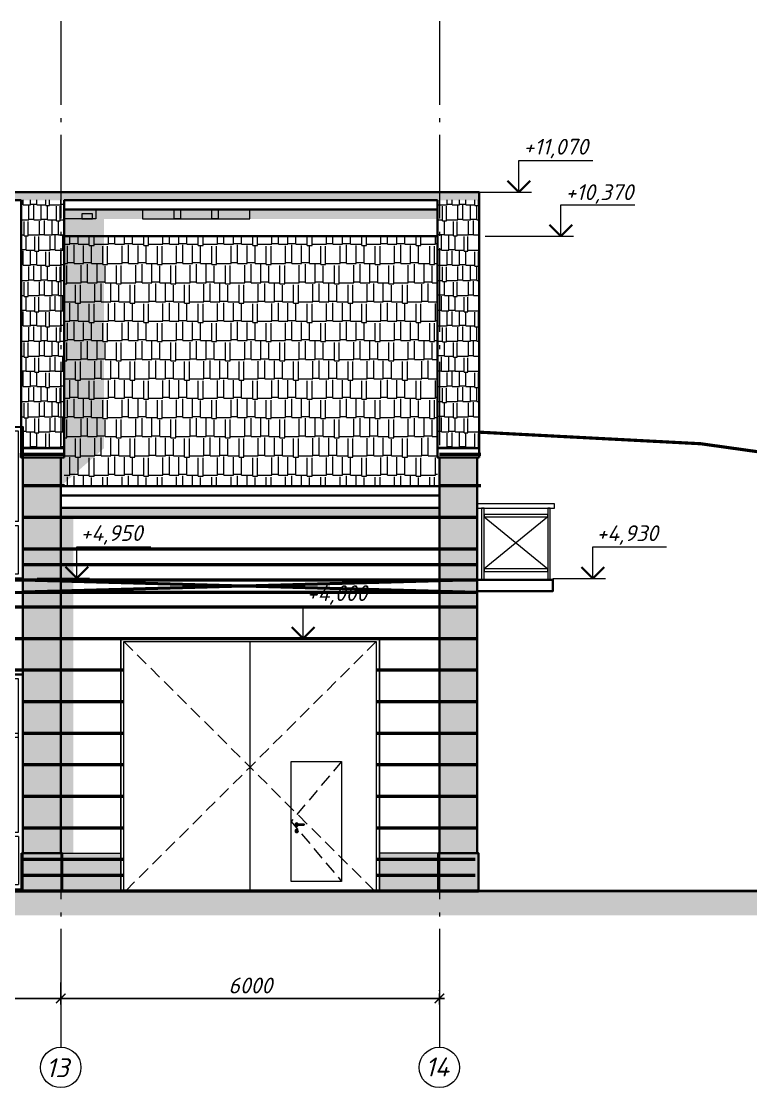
# Model space of a CAD drawing. Header units: millimetres. Extents: x -6419137 to 687965, y -598396 to 179722.
# Drawn here: x 320254 to 331813, y 138652 to 155545 of the extents above; entities that cross this region are included whole.
import ezdxf
from ezdxf import colors
from ezdxf.entities.mleader import LeaderData, LeaderLine
from ezdxf.enums import TextEntityAlignment as Align
from ezdxf.math import Vec2, Vec3

# ---------------------------------------------------------------- set-up
doc = ezdxf.new("R2010")
doc.units = ezdxf.units.MM
doc.header["$MEASUREMENT"] = 0
for name, pattern in [('DASHED2', [0.375, 0.25, -0.125]), ('Double Dashed', [1797.222233, 1325, -211.666656, 63.333344, -197.222233]), ('Hidden Line', [309, 200, -109])]:
    doc.linetypes.add(name, pattern=pattern)
for name, color, linetype, lineweight in [('Арматура', 72, 'Continuous', 50), ('Двери ArchiCAD_Ном._пера__95', 250, 'Continuous', 5), ('Окна ArchiCAD_Ном._пера__95', 251, 'Continuous', 9), ('оси_Ном._пера__96', 7, 'Continuous', 5), ('оси_Ном._пера__97', 7, 'Continuous', 20), ('подп стены Инжзащита_Ном._пера__99', 7, 'Continuous', 40), ('размеры_Ном._пера__96', 7, 'Continuous', 5), ('стены наруж_Ном._пера__95', 251, 'Continuous', 13), ('чертеж_Ном._пера__91', 250, 'Continuous', 5), ('чертеж_Ном._пера__96', 7, 'Continuous', 13), ('чертеж_Ном._пера__98', 7, 'Continuous', 35), ('Штриховка', 7, 'Continuous', 5)]:
    doc.layers.add(name, color=color, linetype=linetype, lineweight=lineweight)
doc.layers.add('оси', color=7, linetype='Continuous')
doc.layers.add('стены наруж', color=7, linetype='Continuous')
doc.styles.get("Standard").update_dxf_attribs({"font": 'isocpeui.ttf'})
doc.styles.add('STEP PR', font='isocpeui.ttf')
doc.styles.add('СГЕНЕРИР_СТИЛЬ_2', font='gost_2_304-81_type.ttf')
doc.dimstyles.new('STEP', dxfattribs={"dimtxt": 200, "dimasz": 150, "dimexe": 80, "dimexo": 80, "dimgap": 80, "dimtad": 1, "dimdec": 0, "dimzin": 0, "dimdsep": 46, "dimtxsty": 'Standard', "dimblk": 'ARCHTICK', "dimcen": 150, "dimdle": 80, "dimadec": 0, "dimazin": 0, "dimtfac": 1, "dimtdec": 0, "dimtofl": 0, "dimtmove": 1, "dimatfit": 3, "dimfxl": 1, "dimtolj": 1, "dimtzin": 0, "dimarcsym": 0})

# ---------------------------------------------------------------- blocks, each defined once
blk = doc.blocks.new('_ArchTick')
at = {"color": 0, "linetype": 'ByBlock', "const_width": 0.15}
blk.add_lwpolyline([(-0.5, -0.5), (0.5, 0.5)], dxfattribs=at)
blk = doc.blocks.new('*D25')
at = {"layer": 'Defpoints', "color": 0, "transparency": 16777216}
for p in [(317379, 140376), (320879, 140401), (320879, 140066)]:
    blk.add_point(p, dxfattribs=at)
at = {"layer": 'размеры_Ном._пера__96', "color": 0, "lineweight": -2, "transparency": 16777216}
for p, q in [((317379, 140296), (317379, 139986)), ((320879, 140321), (320879, 139986)), ((317299, 140066), (320959, 140066))]:
    blk.add_line(p, q, dxfattribs=at)
at = {"layer": 'размеры_Ном._пера__96', "color": 0, "lineweight": -2, "transparency": 16777216, "xscale": 150, "yscale": 150, "zscale": 150, "rotation": 180}
blk.add_blockref('_ArchTick', (317379, 140066), dxfattribs=at)
at = {"layer": 'размеры_Ном._пера__96', "color": 0, "lineweight": -2, "transparency": 16777216, "xscale": 150, "yscale": 150, "zscale": 150}
blk.add_blockref('_ArchTick', (320879, 140066), dxfattribs=at)
at = {"layer": 'размеры_Ном._пера__96', "color": 0, "transparency": 16777216, "insert": (319133, 140271), "char_height": 250, "attachment_point": 5}
blk.add_mtext('\\A1;3500', dxfattribs=at)
blk = doc.blocks.new('*D26')
at = {"layer": 'Defpoints', "color": 0, "transparency": 16777216}
for p in [(326879, 140066), (320879, 139892), (326879, 139892)]:
    blk.add_point(p, dxfattribs=at)
at = {"layer": 'размеры_Ном._пера__96', "color": 0, "lineweight": -2, "transparency": 16777216}
for p, q in [((320799, 140066), (326959, 140066)), ((320879, 139972), (320879, 140146)), ((326879, 139972), (326879, 140146))]:
    blk.add_line(p, q, dxfattribs=at)
at = {"layer": 'размеры_Ном._пера__96', "color": 0, "lineweight": -2, "transparency": 16777216, "xscale": 150, "yscale": 150, "zscale": 150, "rotation": 180}
blk.add_blockref('_ArchTick', (320879, 140066), dxfattribs=at)
at = {"layer": 'размеры_Ном._пера__96', "color": 0, "lineweight": -2, "transparency": 16777216, "xscale": 150, "yscale": 150, "zscale": 150}
blk.add_blockref('_ArchTick', (326879, 140066), dxfattribs=at)
at = {"layer": 'размеры_Ном._пера__96', "color": 0, "transparency": 16777216, "insert": (323883, 140271), "char_height": 250, "attachment_point": 5}
blk.add_mtext('\\A1;6000', dxfattribs=at)
blk = doc.blocks.new('A$C24E14D07')
at = {"layer": 'Двери ArchiCAD_Ном._пера__95'}
for p, q in [((-3002, 3110), (-3002, -340)), ((1098, 3110), (-3002, 3110)), ((-952, -890), (-952, 3060)), ((1098, -890), (1098, 3110)), ((-302, -740), (-302, 1160)), ((-302, 1160), (498, 1160)), ((498, 1160), (498, -740)), ((-236, 173), (-239, 160)), ((-226, 183), (-236, 173)), ((-212, 187), (-226, 183)), ((-212, 170), (-219, 167)), ((-199, 183), (-212, 187)), ((-212, 170), (-211, 170)), ((-211, 170), (-208, 170)), ((-208, 170), (-203, 170)), ((-203, 170), (-197, 170)), ((-189, 173), (-199, 183)), ((-197, 170), (-117, 170)), ((-188, 170), (-189, 173)), ((-117, 170), (-111, 170)), ((-111, 170), (-107, 170)), ((-107, 170), (-103, 170)), ((-103, 170), (-102, 170)), ((-102, 170), (-95, 167)), ((-239, 160), (-236, 146)), ((-236, 73), (-239, 60)), ((-239, 60), (-236, 46)), ((-236, 146), (-226, 136)), ((-226, 83), (-236, 73)), ((-236, 46), (-226, 36)), ((-226, 136), (-212, 133)), ((-212, 87), (-226, 83)), ((-226, 36), (-212, 33)), ((-219, 167), (-222, 160)), ((-222, 160), (-219, 153)), ((-218, 167), (-221, 160)), ((-221, 160), (-218, 153)), ((-220, 70), (-219, 72)), ((-217, 64), (-220, 70)), ((-219, 153), (-212, 150)), ((-219, 72), (-218, 75)), ((-218, 75), (-212, 77)), ((-217, 64), (-217, 63)), ((-217, 63), (-217, 60)), ((-217, 60), (-217, 57)), ((-217, 57), (-217, 51)), ((-217, 51), (-217, 47)), ((-217, 47), (-216, 44)), ((-216, 44), (-212, 42)), ((-213, 167), (-215, 160)), ((-215, 160), (-213, 153)), ((-212, 150), (-211, 150)), ((-212, 133), (-199, 136)), ((-199, 83), (-212, 87)), ((-212, 77), (-207, 75)), ((-212, 42), (-209, 44)), ((-212, 33), (-199, 36)), ((-211, 150), (-208, 150)), ((-209, 44), (-207, 47)), ((-208, 150), (-203, 150)), ((-206, 167), (-207, 160)), ((-207, 160), (-206, 153)), ((-207, 75), (-206, 72)), ((-207, 63), (-207, 64)), ((-207, 63), (-207, 60)), ((-207, 60), (-207, 57)), ((-207, 57), (-207, 51)), ((-207, 51), (-207, 47)), ((-206, 72), (-205, 70)), ((-203, 150), (-197, 150)), ((-199, 136), (-189, 146)), ((-189, 73), (-199, 83)), ((-199, 36), (-189, 46)), ((-197, 150), (-117, 150)), ((-189, 146), (-188, 150)), ((-185, 60), (-189, 73)), ((-189, 46), (-185, 60)), ((-117, 150), (-111, 150)), ((-111, 150), (-107, 150)), ((-109, 167), (-108, 160)), ((-108, 160), (-109, 153)), ((-107, 150), (-103, 150)), ((-103, 150), (-102, 150)), ((-102, 167), (-99, 160)), ((-99, 160), (-102, 153)), ((-95, 153), (-102, 150)), ((-97, 167), (-94, 160)), ((-94, 160), (-97, 153)), ((-95, 167), (-92, 160)), ((-92, 160), (-95, 153)), ((-3002, -340), (-3002, -890)), ((498, -740), (-302, -740)), ((-3002, -890), (1098, -890))]:
    blk.add_line(p, q, dxfattribs=at)
at = {"layer": 'Двери ArchiCAD_Ном._пера__95', "lineweight": 18}
blk.add_lwpolyline([(-3002, 3110), (1098, 3110), (1098, -891), (-3002, -891)], close=True, dxfattribs=at)
at = {"layer": 'Двери ArchiCAD_Ном._пера__95', "color": 250, "linetype": 'DASHED2', "ltscale": 800, "true_color": 0x454545, "flags": 128}
for points in [[(-2952, 3060), (-952, 1071), (-2924, -890)], [(1047, 3060), (-952, 1071), (1019, -890)], [(498, 1160), (-302, 210), (498, -740)]]:
    blk.add_lwpolyline(points, dxfattribs=at)
at = {"layer": 'Двери ArchiCAD_Ном._пера__95'}
blk.add_lwpolyline([(-2952, 3060), (1048, 3060), (1048, -890), (-2952, -890)], close=True, dxfattribs=at)
blk = doc.blocks.new('A$C2ED02319')
at = {"layer": 'Окна ArchiCAD_Ном._пера__95', "color": 152, "linetype": 'Continuous', "true_color": 0x0069d1}
for p, q in [((1033, 1624), (-1667, 1624)), ((-1667, 1624), (-1667, -776)), ((-1597, 1554), (-1597, 124)), ((-832, 1554), (-1597, 1554)), ((-832, 1554), (-832, 124)), ((-762, 124), (-762, 1554)), ((128, 1554), (-762, 1554)), ((128, 1554), (128, 124)), ((198, 124), (198, 1554)), ((963, 1554), (198, 1554)), ((963, 124), (963, 1554)), ((1033, 1624), (1033, -776)), ((-832, 124), (-1597, 124)), ((-1597, 54), (-1597, -706)), ((-832, 54), (-1597, 54)), ((-832, 54), (-832, -706)), ((128, 124), (-762, 124)), ((-762, -706), (-762, 54)), ((128, 54), (-762, 54)), ((128, 54), (128, -706)), ((963, 124), (198, 124)), ((198, -706), (198, 54)), ((963, 54), (198, 54)), ((963, -706), (963, 54)), ((1033, -776), (-1667, -776)), ((-1597, -706), (-832, -706)), ((-762, -706), (128, -706)), ((198, -706), (963, -706))]:
    blk.add_line(p, q, dxfattribs=at)
at = {"layer": 'Окна ArchiCAD_Ном._пера__95', "color": 152, "lineweight": 30, "true_color": 0x0069d1}
blk.add_lwpolyline([(-1667, 1624), (1033, 1624), (1033, -777), (-1667, -777)], close=True, dxfattribs=at)
at = {"layer": 'Окна ArchiCAD_Ном._пера__95', "color": 152, "linetype": 'Hidden Line', "true_color": 0x0069d1, "flags": 128}
blk.add_lwpolyline([(128, 1554), (-762, 839), (128, 124), (-292, 1554), (-762, 124)], dxfattribs=at)
at = {"layer": 'Окна ArchiCAD_Ном._пера__95', "color": 152, "linetype": 'Continuous', "true_color": 0x0069d1, "flags": 128}
blk.add_lwpolyline([(-712, 1504), (78, 1504), (78, 174), (-712, 174)], close=True, dxfattribs=at)
blk = doc.blocks.new('A$C6D1E1780')
at = {"layer": 'Окна ArchiCAD_Ном._пера__95', "color": 152, "linetype": 'Continuous', "true_color": 0x0069d1}
for p, q in [((-1463, 1758), (1237, 1758)), ((-1463, 1758), (-1463, -1642)), ((1237, 1758), (1237, -1642)), ((-1393, 1688), (-1393, 828)), ((-833, 1688), (-1393, 1688)), ((-833, 828), (-833, 1688)), ((-763, 1688), (-763, 828)), ((537, 1688), (-763, 1688)), ((537, 828), (537, 1688)), ((607, 1688), (607, 828)), ((1167, 1688), (607, 1688)), ((1167, -742), (1167, 1688)), ((-1393, 828), (-833, 828)), ((-1393, 758), (-1393, -742)), ((-833, 758), (-1393, 758)), ((-833, -742), (-833, 758)), ((-763, 828), (537, 828)), ((-763, 758), (-763, -1642)), ((537, 758), (-763, 758)), ((-363, 648), (-363, 758)), ((537, -1642), (537, 758)), ((607, 828), (1167, 828)), ((607, 758), (607, -742)), ((1167, 758), (607, 758)), ((-683, -742), (-683, 648)), ((-683, 648), (-443, 648)), ((-443, 648), (-443, -742)), ((-363, -1642), (-363, 648)), ((-283, 648), (-283, -742)), ((457, 648), (-283, 648)), ((457, -742), (457, 648)), ((-1393, -742), (-833, -742)), ((-1393, -812), (-1393, -1572)), ((-833, -812), (-1393, -812)), ((-833, -1572), (-833, -812)), ((-443, -742), (-683, -742)), ((-683, -1492), (-683, -832)), ((-683, -832), (-443, -832)), ((-443, -832), (-443, -1492)), ((-283, -742), (457, -742)), ((-283, -832), (-283, -1492)), ((457, -832), (-283, -832)), ((457, -1492), (457, -832)), ((607, -742), (1167, -742)), ((607, -812), (607, -1572)), ((1167, -812), (607, -812)), ((1167, -812), (1167, -1572)), ((-443, -1492), (-683, -1492)), ((-283, -1492), (457, -1492)), ((-1463, -1642), (1237, -1642)), ((-1393, -1572), (-833, -1572)), ((607, -1572), (1167, -1572))]:
    blk.add_line(p, q, dxfattribs=at)
at = {"layer": 'Окна ArchiCAD_Ном._пера__95', "color": 152, "lineweight": 15, "true_color": 0x0069d1}
blk.add_lwpolyline([(-1463, 1758), (1237, 1758), (1237, -1643), (-1463, -1643)], close=True, dxfattribs=at)
at = {"layer": 'Окна ArchiCAD_Ном._пера__95', "color": 152, "linetype": 'Hidden Line', "true_color": 0x0069d1, "flags": 128}
for points in [[(-763, 758), (-363, -484), (-763, -1642)], [(537, 758), (-363, -484), (537, -1642)]]:
    blk.add_lwpolyline(points, dxfattribs=at)
at = {"layer": 'Окна ArchiCAD_Ном._пера__95', "color": 152, "true_color": 0x0069d1}
for points in [[(-412, -575), (-393, -575), (-393, -851), (-412, -851)], [(-332, -575), (-314, -575), (-314, -851), (-332, -851)]]:
    blk.add_lwpolyline(points, close=True, dxfattribs=at)
blk = doc.blocks.new('A$C40B03653')
at = {"layer": 'чертеж_Ном._пера__91', "linetype": 'Continuous', "lineweight": 15}
for p, q in [((66, -133), (66, 367)), ((66, 367), (1236, 367)), ((-566, -133), (266, -133))]:
    blk.add_line(p, q, dxfattribs=at)
at = {"layer": 'чертеж_Ном._пера__98', "linetype": 'Continuous'}
for q in [(-114, 47), (246, 47)]:
    blk.add_line((66, -133), q, dxfattribs=at)
blk = doc.blocks.new('Стандартный маркер сетки_10')
at = {"layer": 'оси_Ном._пера__96', "linetype": 'Double Dashed'}
for p, q in [((5051, 0), (20403, 0)), ((20403, 0), (21303, 0))]:
    blk.add_line(p, q, dxfattribs=at)
blk.add_point((20403, 0), dxfattribs=at)
blk.add_point((20403, 0), dxfattribs=at)
at = {"layer": 'оси_Ном._пера__97', "linetype": 'Continuous'}
blk.add_circle((21623, 0), 320, dxfattribs=at)
at = {"layer": 'оси_Ном._пера__96', "style": 'СГЕНЕРИР_СТИЛЬ_2'}
blk.add_attdef('AC_MarkerText_1', text='', height=350, rotation=90, dxfattribs=at).set_placement((21973, -173), align=Align.BOTTOM_LEFT)

msp = doc.modelspace()

# ---------------------------------------------------------------- hatches: boundary and pattern name
at = {"layer": 'стены наруж'}
h = msp.add_hatch(color=256, dxfattribs=at)
h.dxf.hatch_style = 1
h.set_gradient(color1=(182, 185, 201), color2=(248, 250, 245), rotation=270, tint=1, name='INVHEMISPHERICAL')
h.paths.add_polyline_path([(321563.2, 152415.1), (326848.6, 152415.1), (326848.6, 152565.8), (320932.9, 152565.8), (320932.9, 148636.8), (320878.5, 148636.8), (320878.6, 148182.1), (321562.9, 148782), (321562.4, 151965.8)])
at = {"layer": 'стены наруж_Ном._пера__95', "true_color": 0x33201a}
h = msp.add_hatch(color=19, dxfattribs=at)
h.dxf.hatch_style = 1
h.paths.add_polyline_path([(338586.2, 141769.8), (241287.3, 141769.8), (241287.3, 141382.3), (338586.2, 141382.3)])
at = {"layer": 'Штриховка', "true_color": 0xb35900}
h = msp.add_hatch(dxfattribs=at)
h.set_pattern_fill('AR-RSHKE', color=32, scale=20, style=2)
h.paths.add_polyline_path([(289545.6, 152710.8), (327508.6, 152710.8), (327508.6, 152839.8), (289545.6, 152839.8)])
h = msp.add_hatch(dxfattribs=at)
h.set_pattern_fill('AR-RSHKE', color=32, scale=20, style=2)
h.paths.add_polyline_path([(320248.6, 148781.8), (320932.7, 148781.8), (320932.7, 152715.4), (320248.6, 152715.4)])
h = msp.add_hatch(dxfattribs=at)
h.set_pattern_fill('AR-RSHKE', color=32, scale=20, style=2)
h.paths.add_polyline_path([(326844.5, 148781.8), (327504.5, 148781.8), (327504.5, 152715.4), (326844.5, 152715.4)])
h = msp.add_hatch(dxfattribs=at)
h.set_pattern_fill('AR-RSHKE', color=32, style=2)
h.set_pattern_definition([(0, (216160.8, 166949.1), (647.7, 304.8), [152.4, -127, 177.8, -76.2, 228.6, -101.6]), (0, (216313.2, 166961.8), (647.7, 304.8), [127, -482.6, 101.6, -152.4]), (0, (216618, 166930.06), (647.7, 304.8), [76.2, -787.4]), (90, (216160.79, 166949.11), (-215.9, 304.8), [292.1, -927.1]), (90, (216313.19, 166949.11), (-215.9, 304.8), [285.75, -933.45]), (90, (216440.19, 166949.11), (-215.9, 304.8), [266.7, -952.5]), (90, (216617.99, 166930.06), (-215.9, 304.8), [292.1, -927.1]), (90, (216694.19, 166930.06), (-215.9, 304.8), [292.1, -927.1]), (90, (216922.79, 166949.11), (-215.9, 304.8), [279.4, -939.8])])
h.paths.add_polyline_path([(320932.7, 148202.3), (326848.6, 148202.3), (326848.6, 152139.8), (320932.7, 152139.8)])
at = {"layer": 'Штриховка', "lineweight": 5, "true_color": 0x7d6554}
h = msp.add_hatch(dxfattribs=at)
h.set_pattern_fill('GRAVEL', color=37, scale=1200, angle=12)
h.set_pattern_definition([(240.012788, (615.625, 9267.91), (-7144.770706, -12559.94632), [161.4432, -15982.9057]), (196.96974, (534.935, 9128.08), (13835.8314216, 4167.705469), [277.0416, -27427.1097]), (144.510447, (269.956, 9047.22), (14482.205528, -10416.60804), [195.3456, -19339.239]), (279.273689, (-125.443, 8656.47), (-3816.103459, 23725.036447), [252.2856, -24976.2696]), (304.833654, (-84.79, 8407.485), (-8862.813952, 12837.855306), [247.386, -24491.2478]), (9.273689, (56.52, 8204.426), (-23725.036447, -3816.103459), [252.2856, -24976.2696]), (49.69424, (305.507, 8245.082), (-12764.1622816, -14981.1935856), [333.6348, -33029.8183]), (84.255328, (521.324, 8499.513), (2727.5712086, 27569.554862), [314.9856, -31183.5858]), (133.429566, (552.85, 8812.917), (-12633.639344, 13263.15034), [253.14, -25060.8877]), (187.236358, (378.83, 8996.75), (13161.04236, 1570.657198), [288.9984, -14160.915]), (234.397438, (92.13, 8960.35), (-11340.8911318, -15905.4766775), [373.7376, -37000.05]), (150.814075, (1039.09, 8891.73), (-9713.40402, 5296.204522), [127.5612, -12628.6138]), (183.469234, (927.724, 8953.94), (15758.090629, 895.868135), [242.6844, -24025.8137]), (237, (685.5, 8939.25), (249.494, -1173.7771), [169.705, -1527.351]), (215.19859, (573.38, 9062.64), (5369.897546, 3595.02439), [91.3896, -9047.538]), (303.80141, (498.7, 9009.96), (-1922.25921, 3271.83733), [129.2436, -6332.954]), (42.963757, (570.6, 8902.57), (3022.3433, 3096.03633), [209.9148, -6787.2275]), (173.56505, (724.2, 9045.63), (2597.04827, -674.78906), [151.789, -3642.944]), (28.38954, (-182.09, 8865.26), (10989.289122, 6016.271652), [212.64, -21051.414]), (82.346176, (4.98, 8966.36), (-1950.674165, -13909.524446), [178.3932, -17660.8893]), (305.19859, (674.31, 9280.39), (-3595.02439, 5369.897546), [182.778, -8956.1497]), (355.61046, (779.67, 9131.027), (-12486.253296, 1026.391073), [212.64, -21051.414]), (351.443955, (-27.4, 8137.52), (-6367.87366, 1100.084097), [205.056, -10047.7485]), (306.77514, (175.37, 8107.01), (-8613.319923, 11664.078185), [171.8136, -17009.5717]), (78.80141, (935.55, 8109.1), (1100.0841, 6367.87366), [182.778, -8956.1497]), (29.354025, (971.044, 8288.4), (-14261.126456, -7938.53086), [201.1572, -19914.5083]), (81.443955, (360.4, 7986.85), (-1100.084097, -6367.87366), [102.528, -10150.2765]), (113.30993, (865.12, 8094.13), (-2171.75324, 4445.61445), [61.188, -6057.6354]), (177.96376, (840.9, 8150.33), (3770.8254, -425.29503), [247.386, -4700.3408]), (198.009006, (593.68, 8159.12), (11488.27718, 3668.717411), [229.26, -22696.7078]), (315.69007, (593.06, 8796.93), (-1672.76518, 2098.0602), [173.0664, -4153.595]), (5.157227, (716.897, 8676.033), (20453.199113, 1893.844251), [302.1528, -29913.075]), (72.945396, (1017.83, 8703.19), (-2948.65028, -9214.415962), [123.5472, -12231.209]), (102, (1054.1, 8821.3), (-1423.271, 924.283), [72, -1128]), (132.256437, (562.72, 8189.34), (6441.566686, -7218.46373), [166.7088, -16504.224]), (60.012788, (450.61, 8312.73), (7144.770706, 12559.94632), [322.8864, -15821.4625]), (12, (612, 8592.4), (924.283, 1423.271), [312, -888]), (337.304846, (917.176, 8657.26), (13484.229412, -5721.499556), [189.7368, -18783.929]), (266.054604, (1092.22, 8584.06), (-175.801005, -4944.60251), [174.7224, -8561.4095]), (219.645975, (1080.2, 8409.75), (-19806.825007, -16478.1577595), [284.478, -28163.369]), (187.426079, (861.15, 8228.24), (-15508.5966004, -2069.645256), [300.9588, -29794.888])])
h.paths.add_polyline_path([(259228.6, 142369.8), (259228.6, 150284.3), (258628.6, 150284.3), (258628.6, 142369.8)])
h.paths.add_polyline_path([(271528.6, 142369.8), (271528.6, 150284.3), (270928.6, 150284.3), (270928.6, 142369.8)])
h.paths.add_polyline_path([(277528.6, 142369.8), (277528.6, 150284.3), (276928.6, 150284.3), (276928.6, 142369.8)])
h.paths.add_polyline_path([(290235.6, 142369.8), (290235.6, 150284.3), (288928.6, 150284.3), (288928.6, 142369.8)])
h.paths.add_polyline_path([(293678.6, 142369.8), (293678.6, 150284.3), (293017.9, 150284.3), (293017.9, 142369.8)])
h.paths.add_polyline_path([(305678.6, 142369.8), (305678.6, 150284.3), (305078.6, 150284.3), (305078.6, 142369.8)])
h.paths.add_polyline_path([(311678.6, 142369.8), (311678.6, 150284.3), (311078.6, 150284.3), (311078.6, 142369.8)])
h.paths.add_polyline_path([(320878.6, 142369.8), (320878.5, 148635.6), (320278.6, 148637.9), (320278.6, 142369.8)])
h.paths.add_polyline_path([(326878.6, 148633.6), (326878.6, 142369.8), (327478.6, 142369.8), (327478.6, 148633.6)])
h.paths.add_polyline_path([(265528.6, 142369.8), (265528.6, 150284.3), (264928.6, 150284.3), (264928.6, 142369.8)])
h.paths.add_polyline_path([(265041.8, 146638), (265415.4, 146638), (265415.4, 146375), (265041.8, 146375)], flags=16)
h.paths.add_polyline_path([(283528.6, 142369.8), (283528.6, 150284.3), (282928.6, 150284.3), (282928.6, 142369.8)])
h.paths.add_polyline_path([(283415.4, 146638), (283415.4, 146375), (283041.8, 146375), (283041.8, 146638)], flags=16)
h.paths.add_polyline_path([(299678.6, 142369.8), (299678.6, 150284.3), (299078.6, 150284.3), (299078.6, 142369.8)])
h.paths.add_polyline_path([(299191.8, 146375), (299191.8, 146638), (299565.4, 146638), (299565.4, 146375)], flags=16)
h.paths.add_polyline_path([(317578.6, 142369.8), (317578.6, 150284.3), (316918.6, 150284.3), (316918.6, 142369.8)])
h.paths.add_polyline_path([(317061.8, 146375), (317061.8, 146638), (317435.4, 146638), (317435.4, 146375)], flags=16)
at = {"layer": 'Штриховка', "true_color": 0xa8a8b8}
h = msp.add_hatch(color=253, dxfattribs=at)
h.dxf.hatch_style = 1
h.paths.add_polyline_path([(321075.3, 147833), (320877.3, 147833), (320877.3, 147380), (321075.3, 147380)])
h.paths.add_polyline_path([(323661.9, 146771.9), (321077.5, 146771.9), (321076.8, 147674.8), (321076.8, 146771.9)])
h.paths.add_polyline_path([(326878.6, 147674.8), (326878.6, 147833), (321075.3, 147833), (321075.3, 147674.8)])
h.paths.add_polyline_path([(320878.8, 142369.8), (320895.8, 142369.8), (320895.9, 141769.8), (321077.2, 141769.8), (321077.5, 146771.9), (321076.2, 146771.9), (321076.2, 147380), (320878.9, 147380)])
at = {"layer": 'Штриховка', "lineweight": 0, "true_color": 0x7d6554}
h = msp.add_hatch(dxfattribs=at)
h.set_pattern_fill('GRAVEL', color=37, scale=1200, angle=12)
h.set_pattern_definition([(240.012788, (595.625, 1353.41), (-7144.770706, -12559.94632), [161.4432, -15982.9057]), (196.96974, (514.935, 1213.58), (13835.8314216, 4167.705469), [277.0416, -27427.1097]), (144.510447, (249.956, 1132.72), (14482.205528, -10416.60804), [195.3456, -19339.239]), (279.273689, (-145.443, 741.975), (-3816.103459, 23725.036447), [252.2856, -24976.2696]), (304.833654, (-104.79, 492.986), (-8862.813952, 12837.855306), [247.386, -24491.2478]), (9.273689, (36.52, 289.93), (-23725.036447, -3816.103459), [252.2856, -24976.2696]), (49.69424, (285.507, 330.584), (-12764.1622816, -14981.1935856), [333.6348, -33029.8183]), (84.255328, (501.324, 585.015), (2727.5712086, 27569.554862), [314.9856, -31183.5858]), (133.429566, (532.85, 898.42), (-12633.639344, 13263.15034), [253.14, -25060.8877]), (187.236358, (358.83, 1082.25), (13161.04236, 1570.657198), [288.9984, -14160.915]), (234.397438, (72.13, 1045.85), (-11340.8911318, -15905.4766775), [373.7376, -37000.05]), (150.814075, (1019.09, 977.24), (-9713.40402, 5296.204522), [127.5612, -12628.6138]), (183.469234, (907.724, 1039.44), (15758.090629, 895.868135), [242.6844, -24025.8137]), (237, (665.5, 1024.76), (249.494, -1173.7771), [169.705, -1527.351]), (215.19859, (553.38, 1148.14), (5369.897546, 3595.02439), [91.3896, -9047.538]), (303.80141, (478.7, 1095.47), (-1922.25921, 3271.83733), [129.2436, -6332.954]), (42.963757, (550.6, 988.07), (3022.3433, 3096.03633), [209.9148, -6787.2275]), (173.56505, (704.2, 1131.13), (2597.04827, -674.78906), [151.789, -3642.944]), (28.38954, (-202.09, 950.76), (10989.289122, 6016.271652), [212.64, -21051.414]), (82.346176, (-15.02, 1051.86), (-1950.674165, -13909.524446), [178.3932, -17660.8893]), (305.19859, (654.31, 1365.89), (-3595.02439, 5369.897546), [182.778, -8956.1497]), (355.61046, (759.67, 1216.53), (-12486.253296, 1026.391073), [212.64, -21051.414]), (351.443955, (-47.4, 223.02), (-6367.87366, 1100.084097), [205.056, -10047.7485]), (306.77514, (155.37, 192.51), (-8613.319923, 11664.078185), [171.8136, -17009.5717]), (78.80141, (915.55, 194.6), (1100.0841, 6367.87366), [182.778, -8956.1497]), (29.354025, (951.044, 373.904), (-14261.126456, -7938.53086), [201.1572, -19914.5083]), (81.443955, (340.4, 72.35), (-1100.084097, -6367.87366), [102.528, -10150.2765]), (113.30993, (845.12, 179.64), (-2171.75324, 4445.61445), [61.188, -6057.6354]), (177.96376, (820.9, 235.83), (3770.8254, -425.29503), [247.386, -4700.3408]), (198.009006, (573.68, 244.62), (11488.27718, 3668.717411), [229.26, -22696.7078]), (315.69007, (573.06, 882.43), (-1672.76518, 2098.0602), [173.0664, -4153.595]), (5.157227, (696.897, 761.534), (20453.199113, 1893.844251), [302.1528, -29913.075]), (72.945396, (997.83, 788.7), (-2948.65028, -9214.415962), [123.5472, -12231.209]), (102, (1034.1, 906.8), (-1423.271, 924.283), [72, -1128]), (132.256437, (542.72, 274.84), (6441.566686, -7218.46373), [166.7088, -16504.224]), (60.012788, (430.61, 398.23), (7144.770706, 12559.94632), [322.8864, -15821.4625]), (12, (592, 677.9), (924.283, 1423.271), [312, -888]), (337.304846, (897.176, 742.765), (13484.229412, -5721.499556), [189.7368, -18783.929]), (266.054604, (1072.22, 669.56), (-175.801005, -4944.60251), [174.7224, -8561.4095]), (219.645975, (1060.2, 495.25), (-19806.825007, -16478.1577595), [284.478, -28163.369]), (187.426079, (841.15, 313.74), (-15508.5966004, -2069.645256), [300.9588, -29794.888])])
h.paths.add_polyline_path([(259548.6, 141769.8), (259548.6, 142369.8), (258608.6, 142369.8), (258608.6, 141769.8)])
h.paths.add_polyline_path([(265548.6, 141769.8), (265548.6, 142369.8), (264908.6, 142369.8), (264908.6, 141769.8)])
h.paths.add_polyline_path([(271548.6, 141769.8), (271548.6, 142369.8), (270908.6, 142369.8), (270908.6, 141769.8)])
h.paths.add_polyline_path([(277548.6, 141769.8), (277548.6, 142369.8), (276908.6, 142369.8), (276908.6, 141769.8)])
h.paths.add_polyline_path([(283548.6, 141769.8), (283548.6, 142369.8), (282908.6, 142369.8), (282908.6, 141769.8)])
h.paths.add_polyline_path([(290265.6, 141769.8), (290265.6, 142369.8), (288908.6, 142369.8), (288908.6, 141769.8)])
h.paths.add_polyline_path([(294828.6, 141769.8), (294828.6, 142369.8), (292997.9, 142369.8), (292997.9, 141769.8)])
h.paths.add_polyline_path([(300828.6, 141769.8), (300828.6, 142369.8), (297928.6, 142369.8), (297928.6, 141769.8)])
h.paths.add_polyline_path([(306828.6, 141769.8), (306828.6, 142369.8), (303928.6, 142369.8), (303928.6, 141769.8)])
h.paths.add_polyline_path([(312828.6, 141769.8), (312828.6, 142369.8), (309928.6, 142369.8), (309928.6, 141769.8)])
h.paths.add_polyline_path([(317598.6, 141769.8), (317598.6, 142369.8), (315928.6, 142369.8), (315928.6, 141769.8)])
h.paths.add_polyline_path([(321828.6, 141769.8), (321828.6, 142369.8), (320258.6, 142372.1), (320258.6, 141769.8)])
h.paths.add_polyline_path([(325928.6, 142369.8), (325928.6, 141769.8), (327498.6, 141769.8), (327498.6, 142369.8)])

# ---------------------------------------------------------------- linework, layer by layer
at = {"layer": 'Арматура', "lineweight": 53}
for points in [[(320278.6, 148689.8), (320938.6, 148689.8)], [(326878.6, 148689.8), (327538.6, 148689.8)], [(320278.6, 148189.8), (320938.6, 148189.8)], [(326878.6, 148189.8), (327538.6, 148189.8)], [(320278.6, 147689.8), (327478.6, 147689.8)], [(320278.6, 147189.8), (327478.6, 147189.8)], [(320278.6, 146939.8), (327478.6, 146939.8)], [(293018.6, 146269.8), (327478.6, 146269.8)], [(293018.6, 145769.8), (327478.6, 145769.8)], [(293018.6, 145269.8), (321878.6, 145269.8)], [(325878.6, 145269.8), (327478.6, 145269.8)], [(320278.6, 144769.8), (321878.6, 144769.8)], [(325878.6, 144769.8), (327478.6, 144769.8)], [(320278.6, 144269.8), (321878.6, 144269.8)], [(325878.6, 144269.8), (327478.6, 144269.8)], [(320278.6, 143769.8), (321878.6, 143769.8)], [(325878.6, 143769.8), (327478.6, 143769.8)], [(320278.6, 143269.8), (321878.6, 143269.8)], [(325878.6, 143269.8), (327478.6, 143269.8)], [(320278.6, 142769.8), (321878.6, 142769.8)], [(325878.6, 142769.8), (327478.6, 142769.8)], [(320258.6, 142269.8), (321878.6, 142269.8)], [(325878.6, 142269.8), (327445.9, 142269.8)], [(320258.6, 142019.8), (321878.6, 142019.8)], [(325878.6, 142019.8), (327445.9, 142019.8)]]:
    msp.add_lwpolyline(points, dxfattribs=at)
at = {"layer": 'Арматура', "color": 20, "lineweight": 53}
for points in [[(293018.2, 146689.8), (320278.6, 146699.8)], [(320278.6, 146699.8), (327478.6, 146699.8)], [(320278.6, 146699.8), (327478.6, 146499.8)], [(327478.6, 146699.8), (320278.6, 146499.8)], [(293018.2, 146489.8), (320278.6, 146499.8)], [(320278.6, 146499.8), (327478.6, 146499.8)], [(258628.6, 141769.8), (327498.6, 141769.8)]]:
    msp.add_lwpolyline(points, dxfattribs=at)
at = {"layer": 'подп стены Инжзащита_Ном._пера__99', "color": 251}
msp.add_lwpolyline([(241287.3, 141769.8), (338560.3, 141769.8)], dxfattribs=at)
at = {"layer": 'чертеж_Ном._пера__91'}
for points in [[(320932.7, 152566), (321432.6, 152566), (321432.6, 152416), (320932.7, 152416)], [(322174.9, 152416), (323874.9, 152416), (323874.9, 152566), (322174.9, 152566)], [(322674.9, 152566), (322775, 152566), (322775, 152416), (322674.9, 152416)], [(323274.9, 152566), (323375, 152566), (323375, 152416), (323274.9, 152416)]]:
    msp.add_lwpolyline(points, close=True, dxfattribs=at)
at = {"layer": 'чертеж_Ном._пера__91', "lineweight": 18}
for points in [[(320878.6, 142369.8), (321828.6, 142369.8)], [(326858.6, 142369.8), (325928.6, 142369.8)]]:
    msp.add_lwpolyline(points, dxfattribs=at)
at = {"layer": 'чертеж_Ном._пера__96', "color": 5, "lineweight": 0}
msp.add_lwpolyline([(321210.4, 152416), (321381.2, 152416), (321381.2, 152496.3), (321210.4, 152496.3)], close=True, dxfattribs=at)
at = {"layer": 'чертеж_Ном._пера__96'}
msp.add_lwpolyline([(327604.6, 152139.8), (328173.9, 152139.8)], dxfattribs=at)
at = {"layer": 'чертеж_Ном._пера__96', "color": 18, "true_color": 0x5c0000, "const_width": 50}
msp.add_lwpolyline([(338610.2, 147740.9), (336776.8, 148046.4), (331020.8, 148853.2), (327509.1, 149036.5)], dxfattribs=at)
at = {"layer": 'чертеж_Ном._пера__98'}
for points in [[(289548.6, 152839.8), (327508.6, 152839.8), (327508.6, 148781.8), (326848.6, 148781.8), (326848.6, 152710.8)], [(326848.6, 152710.8), (320932.7, 152710.8), (320932.7, 148781.8), (320248.6, 148781.8), (320248.6, 152710.8), (317608.6, 152710.8), (317608.6, 150429.3), (316888.6, 150429.3), (316888.6, 152710.8), (311708.6, 152710.8), (311708.6, 150429.3), (311048.6, 150429.3), (311048.6, 152710.8), (305708.6, 152710.8)], [(326848.6, 152565.8), (320932.7, 152565.8)], [(326848.6, 152139.8), (320932.7, 152139.8)], [(326878.6, 148180.4), (320878.6, 148180.4)], [(326878.6, 148035.4), (320878.6, 148035.4)], [(326878.6, 147836), (320878.6, 147836)], [(320278.6, 146720.3), (317578.9, 146719.8)], [(317578.6, 145199.8), (320278.6, 145199.8)]]:
    msp.add_lwpolyline(points, dxfattribs=at)
for points in [[(320932.7, 148636.8), (320248.4, 148636.8), (320248.6, 148781.8), (320932.7, 148781.8)], [(327508.6, 148636.8), (326848.6, 148636.8), (326848.6, 148781.8), (327508.6, 148781.8)], [(320278.6, 148636.8), (320878.5, 148636.8), (320878.6, 142369.8), (320278.6, 142369.8)], [(326878.6, 148633.6), (327478.6, 148633.6), (327478.6, 142369.8), (326878.6, 142369.8)], [(327478.6, 146699.8), (328678.6, 146699.8), (328678.6, 146519.8), (327478.6, 146519.8)], [(320258.6, 142369.8), (320898.6, 142369.8), (320898.6, 141769.8), (320258.6, 141769.8)], [(326858.6, 142369.8), (327498.6, 142369.8), (327498.6, 141769.8), (326858.6, 141769.8)]]:
    msp.add_lwpolyline(points, close=True, dxfattribs=at)
at = {"layer": 'чертеж_Ном._пера__98', "color": 18, "lineweight": 9, "true_color": 0x610000}
for points in [[(328704.6, 147899.8), (327478.6, 147899.8), (327478.6, 147830.4), (328704.6, 147830.4)], [(327587.9, 147830.4), (327548.7, 147830.4), (327548.7, 146699.8), (327587.9, 146699.8)], [(328635.3, 147830.4), (328596.1, 147830.4), (328596.1, 146699.8), (328635.3, 146699.8)], [(327587.9, 147733.1), (327587.9, 147693.9), (328596.1, 147693.9), (328596.1, 147733.1)], [(327587.9, 146869.6), (327587.9, 146830.4), (328596.1, 146830.4), (328596.1, 146869.6)]]:
    msp.add_lwpolyline(points, close=True, dxfattribs=at)
for points in [[(328596.1, 147693.9), (327587.9, 146869.6)], [(327587.9, 147693.9), (328596.1, 146869.6)]]:
    msp.add_lwpolyline(points, dxfattribs=at)

# ---------------------------------------------------------------- block references
at = {"layer": 'Двери ArchiCAD_Ном._пера__95'}
msp.add_blockref('A$C24E14D07', (324830.8, 142660.4), dxfattribs=at)
at = {"layer": 'Окна ArchiCAD_Ном._пера__95', "color": 0}
msp.add_blockref('A$C2ED02319', (319245.2, 147496.7), dxfattribs=at)
at = {"layer": 'Окна ArchiCAD_Ном._пера__95', "color": 30}
msp.add_blockref('A$C6D1E1780', (319041.1, 143442.2), dxfattribs=at)
at = {"layer": 'оси_Ном._пера__96', "linetype": 'Continuous', "lineweight": 13}
ref = msp.add_blockref('Стандартный маркер сетки_10', (320878.6, 160595.9), dxfattribs=dict(at, zscale=1000, rotation=270))
ref.add_attrib('AC_MarkerText_1', '13', (320644, 138818.1), dxfattribs={"layer": 'оси', "color": 7, "linetype": 'Continuous', "lineweight": 13, "height": 300})
ref = msp.add_blockref('Стандартный маркер сетки_10', (326878.6, 160595.9), dxfattribs=dict(at, zscale=1000, rotation=270))
ref.add_attrib('AC_MarkerText_1', '14', (326656, 138830.9), dxfattribs={"layer": 'оси', "color": 7, "linetype": 'Continuous', "lineweight": 13, "height": 300})
at = {"layer": 'чертеж_Ном._пера__96'}
for p in [(328074.4, 152972.6), (328739.7, 152272.6), (321068.1, 146854.9), (329244.4, 146852.6), (324653.5, 145903.1)]:
    msp.add_blockref('A$C40B03653', p, dxfattribs=at)

# ---------------------------------------------------------------- texts
at = {"layer": 'чертеж_Ном._пера__96', "char_height": 250, "attachment_point": 7}
for s, insert in [('+11,070{\\A1;\\H0.66x;\\S^  ;}', (328212.6, 153375.1)), ('+10,370{\\A1;\\H0.66x;\\S^  ;}', (328877.9, 152655)), ('+4,950{\\A1;\\H0.66x;\\S^  ;}', (321192.6, 147255.1)), ('+4,930{\\A1;\\H0.66x;\\S^  ;}', (329368.9, 147252.8)), ('+4,000{\\A1;\\H0.66x;\\S^  ;}', (324778, 146303.3))]:
    msp.add_mtext(s, dxfattribs=dict(at, insert=insert))

# ---------------------------------------------------------------- dimensions: what is measured, and where the dimension line sits
at = {"layer": 'размеры_Ном._пера__96'}
for base, p1, p2, picture, middle in [((320878.6, 140065.6), (317378.6, 140375.7), (320878.6, 140401.3), '*D25', (319133.3, 140065.6)), ((326878.6, 140065.6), (320878.6, 139892.5), (326878.6, 139892.5), '*D26', (323883.3, 140065.6))]:
    dim = msp.add_linear_dim(base=base, p1=p1, p2=p2, dimstyle='STEP', override={"dimtxt": 250}, dxfattribs=at)
    dim.commit()
    dim.dimension.update_dxf_attribs({"geometry": picture, "text_midpoint": middle, "dimtype": 160})

# ---------------------------------------------------------------- leaders
at = {"layer": 'чертеж_Ном._пера__91', "color": 6, "lineweight": 50}
ml = msp.add_multileader_mtext('Standard', dxfattribs=at)
ml.set_content('2 раза', color=5, style='STEP PR')
ml.set_leader_properties(color=256, linetype='ByLayer', lineweight=-1)
ml.build(insert=Vec2(0, 0))
ml.multileader.update_dxf_attribs({"text_left_attachment_type": 6, "text_right_attachment_type": 6, "dogleg_length": 0, "arrow_head_size": 250})
ctx = ml.context
ctx.base_point, ctx.char_height, ctx.arrow_head_size, ctx.landing_gap_size, ctx.plane_origin = Vec3(318416.9, 154231.6), 240, 250, 100, Vec3(330527.1, 150247.2)
ctx.left_attachment, ctx.right_attachment = 6, 6
notes = []
notes.append((ctx, [(0, (1, 1, 0), (318416.9, 154231.6), (1, 0), 0, [(1, [(317547.3, 150112.7)], 0, [])])]))
ctx.mtext.insert, ctx.mtext.rotation, ctx.mtext.width, ctx.mtext.flow_direction = Vec3(318516.9, 154543.6), 6.2831853, 1886.47, 5
for ctx, leaders in notes:
    for number, flags, end, landing, length, lines in leaders:
        leader = LeaderData()
        leader.index, (leader.has_last_leader_line, leader.has_dogleg_vector, leader.attachment_direction) = number, flags
        leader.last_leader_point, leader.dogleg_vector, leader.dogleg_length = Vec3(end), Vec3(landing), length
        for number, points, colour, breaks in lines:
            line = LeaderLine()
            line.index, line.vertices, line.color, line.breaks = number, Vec3.list(points), colors.encode_raw_color(colour), breaks
            leader.lines.append(line)
        ctx.leaders.append(leader)

doc.saveas('drawing.dxf')
